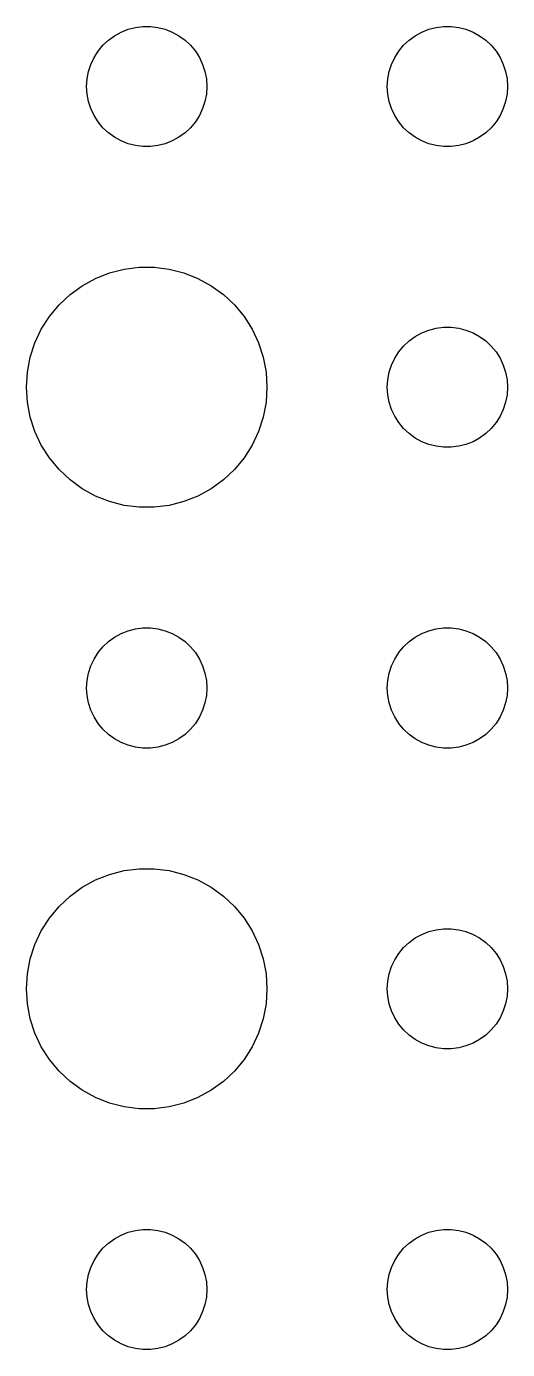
# Model space of a CAD drawing. Header units: metres. Extents: x -157 to 157, y -157 to 157.
# Drawn here: x -3 to 9, y -114 to -81 of the extents above; entities that cross this region are included whole.
import ezdxf

# ---------------------------------------------------------------- set-up
doc = ezdxf.new("R2010")
doc.units = ezdxf.units.M

msp = doc.modelspace()

# ---------------------------------------------------------------- linework, layer by layer
for p, q in [((-0.80373, -81.2335), (-0.63866, -81.1428)), ((-0.63866, -81.1428), (-0.46352, -81.0734)), ((-0.46352, -81.0734), (-0.28107, -81.0266)), ((-0.28107, -81.0266), (-0.09418, -81.003)), ((-0.09418, -81.003), (0.09418, -81.003)), ((0.09418, -81.003), (0.28107, -81.0266)), ((0.28107, -81.0266), (0.46352, -81.0734)), ((0.46352, -81.0734), (0.63866, -81.1428)), ((0.63866, -81.1428), (0.80373, -81.2335)), ((6.69626, -81.2335), (6.86133, -81.1428)), ((6.86133, -81.1428), (7.03647, -81.0734)), ((7.03647, -81.0734), (7.21892, -81.0266)), ((7.21892, -81.0266), (7.40581, -81.003)), ((7.40581, -81.003), (7.59418, -81.003)), ((7.59418, -81.003), (7.78107, -81.0266)), ((7.78107, -81.0266), (7.96352, -81.0734)), ((7.96352, -81.0734), (8.13866, -81.1428)), ((8.13866, -81.1428), (8.30373, -81.2335)), ((-1.21352, -81.6183), (-1.09344, -81.4732)), ((-1.09344, -81.4732), (-0.95613, -81.3442)), ((-0.95613, -81.3442), (-0.80373, -81.2335)), ((0.80373, -81.2335), (0.95613, -81.3442)), ((0.95613, -81.3442), (1.09344, -81.4732)), ((1.09344, -81.4732), (1.21352, -81.6183)), ((6.28647, -81.6183), (6.40654, -81.4732)), ((6.40654, -81.4732), (6.54385, -81.3442)), ((6.54385, -81.3442), (6.69626, -81.2335)), ((8.30373, -81.2335), (8.45613, -81.3442)), ((8.45613, -81.3442), (8.59344, -81.4732)), ((8.59344, -81.4732), (8.71352, -81.6183)), ((-1.39465, -81.9478), (-1.31445, -81.7774)), ((-1.31445, -81.7774), (-1.21352, -81.6183)), ((1.21352, -81.6183), (1.31445, -81.7774)), ((1.31445, -81.7774), (1.39465, -81.9478)), ((6.10533, -81.9478), (6.18553, -81.7774)), ((6.18553, -81.7774), (6.28647, -81.6183)), ((8.71352, -81.6183), (8.81445, -81.7774)), ((8.81445, -81.7774), (8.89465, -81.9478)), ((-1.48816, -82.312), (-1.45287, -82.127)), ((-1.45287, -82.127), (-1.39465, -81.9478)), ((1.39465, -81.9478), (1.45287, -82.127)), ((1.45287, -82.127), (1.48816, -82.312)), ((6.01183, -82.312), (6.04712, -82.127)), ((6.04712, -82.127), (6.10533, -81.9478)), ((8.89465, -81.9478), (8.95287, -82.127)), ((8.95287, -82.127), (8.98816, -82.312)), ((-1.5, -82.5), (-1.48816, -82.312)), ((1.48816, -82.312), (1.5, -82.5)), ((6, -82.5), (6.01183, -82.312)), ((8.98816, -82.312), (9, -82.5)), ((-1.48816, -82.688), (-1.5, -82.5)), ((-1.45287, -82.873), (-1.48816, -82.688)), ((1.48816, -82.688), (1.45287, -82.873)), ((1.5, -82.5), (1.48816, -82.688)), ((6.01183, -82.688), (6, -82.5)), ((6.04712, -82.873), (6.01183, -82.688)), ((8.98816, -82.688), (8.95287, -82.873)), ((9, -82.5), (8.98816, -82.688)), ((-1.39465, -83.0522), (-1.45287, -82.873)), ((-1.31445, -83.2226), (-1.39465, -83.0522)), ((1.39465, -83.0522), (1.31445, -83.2226)), ((1.45287, -82.873), (1.39465, -83.0522)), ((6.10533, -83.0522), (6.04712, -82.873)), ((6.18553, -83.2226), (6.10533, -83.0522)), ((8.89465, -83.0522), (8.81445, -83.2226)), ((8.95287, -82.873), (8.89465, -83.0522)), ((-1.21352, -83.3817), (-1.31445, -83.2226)), ((-1.09344, -83.5268), (-1.21352, -83.3817)), ((1.21352, -83.3817), (1.09344, -83.5268)), ((1.31445, -83.2226), (1.21352, -83.3817)), ((6.28647, -83.3817), (6.18553, -83.2226)), ((6.40654, -83.5268), (6.28647, -83.3817)), ((8.71352, -83.3817), (8.59344, -83.5268)), ((8.81445, -83.2226), (8.71352, -83.3817)), ((-0.95613, -83.6558), (-1.09344, -83.5268)), ((-0.80373, -83.7665), (-0.95613, -83.6558)), ((-0.63866, -83.8572), (-0.80373, -83.7665)), ((0.80373, -83.7665), (0.63866, -83.8572)), ((0.95613, -83.6558), (0.80373, -83.7665)), ((1.09344, -83.5268), (0.95613, -83.6558)), ((6.54385, -83.6558), (6.40654, -83.5268)), ((6.69626, -83.7665), (6.54385, -83.6558)), ((6.86133, -83.8572), (6.69626, -83.7665)), ((8.30373, -83.7665), (8.13866, -83.8572)), ((8.45613, -83.6558), (8.30373, -83.7665)), ((8.59344, -83.5268), (8.45613, -83.6558)), ((-0.46352, -83.9266), (-0.63866, -83.8572)), ((-0.28107, -83.9734), (-0.46352, -83.9266)), ((-0.09418, -83.997), (-0.28107, -83.9734)), ((0.09418, -83.997), (-0.09418, -83.997)), ((0.28107, -83.9734), (0.09418, -83.997)), ((0.46352, -83.9266), (0.28107, -83.9734)), ((0.63866, -83.8572), (0.46352, -83.9266)), ((7.03647, -83.9266), (6.86133, -83.8572)), ((7.21892, -83.9734), (7.03647, -83.9266)), ((7.40581, -83.997), (7.21892, -83.9734)), ((7.59418, -83.997), (7.40581, -83.997)), ((7.78107, -83.9734), (7.59418, -83.997)), ((7.96352, -83.9266), (7.78107, -83.9734)), ((8.13866, -83.8572), (7.96352, -83.9266)), ((-0.92705, -87.1468), (-0.56213, -87.0531)), ((-0.56213, -87.0531), (-0.18837, -87.0059)), ((-0.18837, -87.0059), (0.18837, -87.0059)), ((0.18837, -87.0059), (0.56213, -87.0531)), ((0.56213, -87.0531), (0.92705, -87.1468)), ((-1.60747, -87.467), (-1.27733, -87.2855)), ((-1.27733, -87.2855), (-0.92705, -87.1468)), ((0.92705, -87.1468), (1.27733, -87.2855)), ((1.27733, -87.2855), (1.60747, -87.467)), ((-2.1869, -87.9464), (-1.91226, -87.6885)), ((-1.91226, -87.6885), (-1.60747, -87.467)), ((1.60747, -87.467), (1.91226, -87.6885)), ((1.91226, -87.6885), (2.1869, -87.9464)), ((-2.42705, -88.2366), (-2.1869, -87.9464)), ((2.1869, -87.9464), (2.42705, -88.2366)), ((-2.62891, -88.5547), (-2.42705, -88.2366)), ((2.42705, -88.2366), (2.62891, -88.5547)), ((-2.78932, -88.8956), (-2.62891, -88.5547)), ((2.62891, -88.5547), (2.78932, -88.8956)), ((6.54385, -88.8442), (6.69626, -88.7335)), ((6.69626, -88.7335), (6.86133, -88.6428)), ((6.86133, -88.6428), (7.03647, -88.5734)), ((7.03647, -88.5734), (7.21892, -88.5266)), ((7.21892, -88.5266), (7.40581, -88.503)), ((7.40581, -88.503), (7.59418, -88.503)), ((7.59418, -88.503), (7.78107, -88.5266)), ((7.78107, -88.5266), (7.96352, -88.5734)), ((7.96352, -88.5734), (8.13866, -88.6428)), ((8.13866, -88.6428), (8.30373, -88.7335)), ((8.30373, -88.7335), (8.45613, -88.8442)), ((-2.90575, -89.2539), (-2.78932, -88.8956)), ((2.78932, -88.8956), (2.90575, -89.2539)), ((6.28647, -89.1183), (6.40654, -88.9732)), ((6.40654, -88.9732), (6.54385, -88.8442)), ((8.45613, -88.8442), (8.59344, -88.9732)), ((8.59344, -88.9732), (8.71352, -89.1183)), ((-2.97633, -89.624), (-2.90575, -89.2539)), ((2.90575, -89.2539), (2.97633, -89.624)), ((6.10533, -89.4478), (6.18553, -89.2774)), ((6.18553, -89.2774), (6.28647, -89.1183)), ((8.71352, -89.1183), (8.81445, -89.2774)), ((8.81445, -89.2774), (8.89465, -89.4478)), ((-3, -90), (-2.97633, -89.624)), ((2.97633, -89.624), (3, -90)), ((6.01183, -89.812), (6.04712, -89.627)), ((6.04712, -89.627), (6.10533, -89.4478)), ((8.89465, -89.4478), (8.95287, -89.627)), ((8.95287, -89.627), (8.98816, -89.812)), ((-2.97633, -90.376), (-3, -90)), ((3, -90), (2.97633, -90.376)), ((6, -90), (6.01183, -89.812)), ((6.01183, -90.188), (6, -90)), ((8.98816, -89.812), (9, -90)), ((9, -90), (8.98816, -90.188)), ((-2.90575, -90.7461), (-2.97633, -90.376)), ((2.97633, -90.376), (2.90575, -90.7461)), ((6.04712, -90.373), (6.01183, -90.188)), ((6.10533, -90.5522), (6.04712, -90.373)), ((8.95287, -90.373), (8.89465, -90.5522)), ((8.98816, -90.188), (8.95287, -90.373)), ((6.18553, -90.7226), (6.10533, -90.5522)), ((6.28647, -90.8817), (6.18553, -90.7226)), ((8.81445, -90.7226), (8.71352, -90.8817)), ((8.89465, -90.5522), (8.81445, -90.7226)), ((-2.78932, -91.1044), (-2.90575, -90.7461)), ((2.90575, -90.7461), (2.78932, -91.1044)), ((6.40654, -91.0268), (6.28647, -90.8817)), ((6.54385, -91.1558), (6.40654, -91.0268)), ((8.59344, -91.0268), (8.45613, -91.1558)), ((8.71352, -90.8817), (8.59344, -91.0268)), ((-2.62891, -91.4453), (-2.78932, -91.1044)), ((2.78932, -91.1044), (2.62891, -91.4453)), ((6.69626, -91.2665), (6.54385, -91.1558)), ((6.86133, -91.3572), (6.69626, -91.2665)), ((7.03647, -91.4266), (6.86133, -91.3572)), ((8.13866, -91.3572), (7.96352, -91.4266)), ((8.30373, -91.2665), (8.13866, -91.3572)), ((8.45613, -91.1558), (8.30373, -91.2665)), ((-2.42705, -91.7634), (-2.62891, -91.4453)), ((2.62891, -91.4453), (2.42705, -91.7634)), ((7.21892, -91.4734), (7.03647, -91.4266)), ((7.40581, -91.497), (7.21892, -91.4734)), ((7.59418, -91.497), (7.40581, -91.497)), ((7.78107, -91.4734), (7.59418, -91.497)), ((7.96352, -91.4266), (7.78107, -91.4734)), ((-2.1869, -92.0536), (-2.42705, -91.7634)), ((2.42705, -91.7634), (2.1869, -92.0536)), ((-1.91226, -92.3115), (-2.1869, -92.0536)), ((-1.60747, -92.533), (-1.91226, -92.3115)), ((1.91226, -92.3115), (1.60747, -92.533)), ((2.1869, -92.0536), (1.91226, -92.3115)), ((-1.27733, -92.7145), (-1.60747, -92.533)), ((1.60747, -92.533), (1.27733, -92.7145)), ((-0.92705, -92.8532), (-1.27733, -92.7145)), ((-0.56213, -92.9469), (-0.92705, -92.8532)), ((-0.18837, -92.9941), (-0.56213, -92.9469)), ((0.18837, -92.9941), (-0.18837, -92.9941)), ((0.56213, -92.9469), (0.18837, -92.9941)), ((0.92705, -92.8532), (0.56213, -92.9469)), ((1.27733, -92.7145), (0.92705, -92.8532)), ((-0.28107, -96.0266), (-0.09418, -96.003)), ((-0.09418, -96.003), (0.09418, -96.003)), ((0.09418, -96.003), (0.28107, -96.0266)), ((7.21892, -96.0266), (7.40581, -96.003)), ((7.40581, -96.003), (7.59418, -96.003)), ((7.59418, -96.003), (7.78107, -96.0266)), ((-0.95613, -96.3442), (-0.80373, -96.2335)), ((-0.80373, -96.2335), (-0.63866, -96.1428)), ((-0.63866, -96.1428), (-0.46352, -96.0734)), ((-0.46352, -96.0734), (-0.28107, -96.0266)), ((0.28107, -96.0266), (0.46352, -96.0734)), ((0.46352, -96.0734), (0.63866, -96.1428)), ((0.63866, -96.1428), (0.80373, -96.2335)), ((0.80373, -96.2335), (0.95613, -96.3442)), ((6.54385, -96.3442), (6.69626, -96.2335)), ((6.69626, -96.2335), (6.86133, -96.1428)), ((6.86133, -96.1428), (7.03647, -96.0734)), ((7.03647, -96.0734), (7.21892, -96.0266)), ((7.78107, -96.0266), (7.96352, -96.0734)), ((7.96352, -96.0734), (8.13866, -96.1428)), ((8.13866, -96.1428), (8.30373, -96.2335)), ((8.30373, -96.2335), (8.45613, -96.3442)), ((-1.31445, -96.7774), (-1.21352, -96.6183)), ((-1.21352, -96.6183), (-1.09344, -96.4732)), ((-1.09344, -96.4732), (-0.95613, -96.3442)), ((0.95613, -96.3442), (1.09344, -96.4732)), ((1.09344, -96.4732), (1.21352, -96.6183)), ((1.21352, -96.6183), (1.31445, -96.7774)), ((6.18553, -96.7774), (6.28647, -96.6183)), ((6.28647, -96.6183), (6.40654, -96.4732)), ((6.40654, -96.4732), (6.54385, -96.3442)), ((8.45613, -96.3442), (8.59344, -96.4732)), ((8.59344, -96.4732), (8.71352, -96.6183)), ((8.71352, -96.6183), (8.81445, -96.7774)), ((-1.45287, -97.127), (-1.39465, -96.9478)), ((-1.39465, -96.9478), (-1.31445, -96.7774)), ((1.31445, -96.7774), (1.39465, -96.9478)), ((1.39465, -96.9478), (1.45287, -97.127)), ((6.04712, -97.127), (6.10533, -96.9478)), ((6.10533, -96.9478), (6.18553, -96.7774)), ((8.81445, -96.7774), (8.89465, -96.9478)), ((8.89465, -96.9478), (8.95287, -97.127)), ((-1.5, -97.5), (-1.48816, -97.312)), ((-1.48816, -97.312), (-1.45287, -97.127)), ((1.45287, -97.127), (1.48816, -97.312)), ((1.48816, -97.312), (1.5, -97.5)), ((6, -97.5), (6.01183, -97.312)), ((6.01183, -97.312), (6.04712, -97.127)), ((8.95287, -97.127), (8.98816, -97.312)), ((8.98816, -97.312), (9, -97.5)), ((-1.48816, -97.688), (-1.5, -97.5)), ((1.5, -97.5), (1.48816, -97.688)), ((6.01183, -97.688), (6, -97.5)), ((9, -97.5), (8.98816, -97.688)), ((-1.45287, -97.873), (-1.48816, -97.688)), ((-1.39465, -98.0522), (-1.45287, -97.873)), ((1.45287, -97.873), (1.39465, -98.0522)), ((1.48816, -97.688), (1.45287, -97.873)), ((6.04712, -97.873), (6.01183, -97.688)), ((6.10533, -98.0522), (6.04712, -97.873)), ((8.95287, -97.873), (8.89465, -98.0522)), ((8.98816, -97.688), (8.95287, -97.873)), ((-1.31445, -98.2226), (-1.39465, -98.0522)), ((-1.21352, -98.3817), (-1.31445, -98.2226)), ((1.31445, -98.2226), (1.21352, -98.3817)), ((1.39465, -98.0522), (1.31445, -98.2226)), ((6.18553, -98.2226), (6.10533, -98.0522)), ((6.28647, -98.3817), (6.18553, -98.2226)), ((8.81445, -98.2226), (8.71352, -98.3817)), ((8.89465, -98.0522), (8.81445, -98.2226)), ((-1.09344, -98.5268), (-1.21352, -98.3817)), ((-0.95613, -98.6558), (-1.09344, -98.5268)), ((1.09344, -98.5268), (0.95613, -98.6558)), ((1.21352, -98.3817), (1.09344, -98.5268)), ((6.40654, -98.5268), (6.28647, -98.3817)), ((6.54385, -98.6558), (6.40654, -98.5268)), ((8.59344, -98.5268), (8.45613, -98.6558)), ((8.71352, -98.3817), (8.59344, -98.5268)), ((-0.80373, -98.7665), (-0.95613, -98.6558)), ((-0.63866, -98.8572), (-0.80373, -98.7665)), ((-0.46352, -98.9266), (-0.63866, -98.8572)), ((-0.28107, -98.9734), (-0.46352, -98.9266)), ((-0.09418, -98.997), (-0.28107, -98.9734)), ((0.28107, -98.9734), (0.09418, -98.997)), ((0.46352, -98.9266), (0.28107, -98.9734)), ((0.63866, -98.8572), (0.46352, -98.9266)), ((0.80373, -98.7665), (0.63866, -98.8572)), ((0.95613, -98.6558), (0.80373, -98.7665)), ((6.69626, -98.7665), (6.54385, -98.6558)), ((6.86133, -98.8572), (6.69626, -98.7665)), ((7.03647, -98.9266), (6.86133, -98.8572)), ((7.21892, -98.9734), (7.03647, -98.9266)), ((7.40581, -98.997), (7.21892, -98.9734)), ((7.78107, -98.9734), (7.59418, -98.997)), ((7.96352, -98.9266), (7.78107, -98.9734)), ((8.13866, -98.8572), (7.96352, -98.9266)), ((8.30373, -98.7665), (8.13866, -98.8572)), ((8.45613, -98.6558), (8.30373, -98.7665)), ((0.09418, -98.997), (-0.09418, -98.997)), ((7.59418, -98.997), (7.40581, -98.997)), ((-1.27733, -102.286), (-0.92705, -102.147)), ((-0.92705, -102.147), (-0.56213, -102.053)), ((-0.56213, -102.053), (-0.18837, -102.006)), ((-0.18837, -102.006), (0.18837, -102.006)), ((0.18837, -102.006), (0.56213, -102.053)), ((0.56213, -102.053), (0.92705, -102.147)), ((0.92705, -102.147), (1.27733, -102.286)), ((-1.91226, -102.688), (-1.60747, -102.467)), ((-1.60747, -102.467), (-1.27733, -102.286)), ((1.27733, -102.286), (1.60747, -102.467)), ((1.60747, -102.467), (1.91226, -102.688)), ((-2.1869, -102.946), (-1.91226, -102.688)), ((1.91226, -102.688), (2.1869, -102.946)), ((-2.62891, -103.555), (-2.42705, -103.237)), ((-2.42705, -103.237), (-2.1869, -102.946)), ((2.1869, -102.946), (2.42705, -103.237)), ((2.42705, -103.237), (2.62891, -103.555)), ((-2.78932, -103.896), (-2.62891, -103.555)), ((2.62891, -103.555), (2.78932, -103.896)), ((6.86133, -103.643), (7.03647, -103.573)), ((7.03647, -103.573), (7.21892, -103.527)), ((7.21892, -103.527), (7.40581, -103.503)), ((7.40581, -103.503), (7.59418, -103.503)), ((7.59418, -103.503), (7.78107, -103.527)), ((7.78107, -103.527), (7.96352, -103.573)), ((7.96352, -103.573), (8.13866, -103.643)), ((-2.90575, -104.254), (-2.78932, -103.896)), ((2.78932, -103.896), (2.90575, -104.254)), ((6.40654, -103.973), (6.54385, -103.844)), ((6.54385, -103.844), (6.69626, -103.734)), ((6.69626, -103.734), (6.86133, -103.643)), ((8.13866, -103.643), (8.30373, -103.734)), ((8.30373, -103.734), (8.45613, -103.844)), ((8.45613, -103.844), (8.59344, -103.973)), ((-2.97633, -104.624), (-2.90575, -104.254)), ((2.90575, -104.254), (2.97633, -104.624)), ((6.18553, -104.277), (6.28647, -104.118)), ((6.28647, -104.118), (6.40654, -103.973)), ((8.59344, -103.973), (8.71352, -104.118)), ((8.71352, -104.118), (8.81445, -104.277)), ((6.04712, -104.627), (6.10533, -104.448)), ((6.10533, -104.448), (6.18553, -104.277)), ((8.81445, -104.277), (8.89465, -104.448)), ((8.89465, -104.448), (8.95287, -104.627)), ((-3, -105), (-2.97633, -104.624)), ((2.97633, -104.624), (3, -105)), ((6, -105), (6.01183, -104.812)), ((6.01183, -104.812), (6.04712, -104.627)), ((8.95287, -104.627), (8.98816, -104.812)), ((8.98816, -104.812), (9, -105)), ((-2.97633, -105.376), (-3, -105)), ((3, -105), (2.97633, -105.376)), ((6.01183, -105.188), (6, -105)), ((6.04712, -105.373), (6.01183, -105.188)), ((8.98816, -105.188), (8.95287, -105.373)), ((9, -105), (8.98816, -105.188)), ((-2.90575, -105.746), (-2.97633, -105.376)), ((2.97633, -105.376), (2.90575, -105.746)), ((6.10533, -105.552), (6.04712, -105.373)), ((6.18553, -105.723), (6.10533, -105.552)), ((8.89465, -105.552), (8.81445, -105.723)), ((8.95287, -105.373), (8.89465, -105.552)), ((-2.78932, -106.104), (-2.90575, -105.746)), ((2.90575, -105.746), (2.78932, -106.104)), ((6.28647, -105.882), (6.18553, -105.723)), ((6.40654, -106.027), (6.28647, -105.882)), ((8.71352, -105.882), (8.59344, -106.027)), ((8.81445, -105.723), (8.71352, -105.882)), ((-2.62891, -106.445), (-2.78932, -106.104)), ((2.78932, -106.104), (2.62891, -106.445)), ((6.54385, -106.156), (6.40654, -106.027)), ((6.69626, -106.266), (6.54385, -106.156)), ((8.45613, -106.156), (8.30373, -106.266)), ((8.59344, -106.027), (8.45613, -106.156)), ((-2.42705, -106.763), (-2.62891, -106.445)), ((2.62891, -106.445), (2.42705, -106.763)), ((6.86133, -106.357), (6.69626, -106.266)), ((7.03647, -106.427), (6.86133, -106.357)), ((7.21892, -106.473), (7.03647, -106.427)), ((7.40581, -106.497), (7.21892, -106.473)), ((7.59418, -106.497), (7.40581, -106.497)), ((7.78107, -106.473), (7.59418, -106.497)), ((7.96352, -106.427), (7.78107, -106.473)), ((8.13866, -106.357), (7.96352, -106.427)), ((8.30373, -106.266), (8.13866, -106.357)), ((-2.1869, -107.054), (-2.42705, -106.763)), ((2.42705, -106.763), (2.1869, -107.054)), ((-1.91226, -107.312), (-2.1869, -107.054)), ((2.1869, -107.054), (1.91226, -107.312)), ((-1.60747, -107.533), (-1.91226, -107.312)), ((-1.27733, -107.714), (-1.60747, -107.533)), ((1.60747, -107.533), (1.27733, -107.714)), ((1.91226, -107.312), (1.60747, -107.533)), ((-0.92705, -107.853), (-1.27733, -107.714)), ((-0.56213, -107.947), (-0.92705, -107.853)), ((0.92705, -107.853), (0.56213, -107.947)), ((1.27733, -107.714), (0.92705, -107.853)), ((-0.18837, -107.994), (-0.56213, -107.947)), ((0.18837, -107.994), (-0.18837, -107.994)), ((0.56213, -107.947), (0.18837, -107.994)), ((-0.80373, -111.234), (-0.63866, -111.143)), ((-0.63866, -111.143), (-0.46352, -111.073)), ((-0.46352, -111.073), (-0.28107, -111.027)), ((-0.28107, -111.027), (-0.09418, -111.003)), ((-0.09418, -111.003), (0.09418, -111.003)), ((0.09418, -111.003), (0.28107, -111.027)), ((0.28107, -111.027), (0.46352, -111.073)), ((0.46352, -111.073), (0.63866, -111.143)), ((0.63866, -111.143), (0.80373, -111.234)), ((6.69626, -111.234), (6.86133, -111.143)), ((6.86133, -111.143), (7.03647, -111.073)), ((7.03647, -111.073), (7.21892, -111.027)), ((7.21892, -111.027), (7.40581, -111.003)), ((7.40581, -111.003), (7.59418, -111.003)), ((7.59418, -111.003), (7.78107, -111.027)), ((7.78107, -111.027), (7.96352, -111.073)), ((7.96352, -111.073), (8.13866, -111.143)), ((8.13866, -111.143), (8.30373, -111.234)), ((-1.21352, -111.618), (-1.09344, -111.473)), ((-1.09344, -111.473), (-0.95613, -111.344)), ((-0.95613, -111.344), (-0.80373, -111.234)), ((0.80373, -111.234), (0.95613, -111.344)), ((0.95613, -111.344), (1.09344, -111.473)), ((1.09344, -111.473), (1.21352, -111.618)), ((6.28647, -111.618), (6.40654, -111.473)), ((6.40654, -111.473), (6.54385, -111.344)), ((6.54385, -111.344), (6.69626, -111.234)), ((8.30373, -111.234), (8.45613, -111.344)), ((8.45613, -111.344), (8.59344, -111.473)), ((8.59344, -111.473), (8.71352, -111.618)), ((-1.39465, -111.948), (-1.31445, -111.777)), ((-1.31445, -111.777), (-1.21352, -111.618)), ((1.21352, -111.618), (1.31445, -111.777)), ((1.31445, -111.777), (1.39465, -111.948)), ((6.10533, -111.948), (6.18553, -111.777)), ((6.18553, -111.777), (6.28647, -111.618)), ((8.71352, -111.618), (8.81445, -111.777)), ((8.81445, -111.777), (8.89465, -111.948)), ((-1.48816, -112.312), (-1.45287, -112.127)), ((-1.45287, -112.127), (-1.39465, -111.948)), ((1.39465, -111.948), (1.45287, -112.127)), ((1.45287, -112.127), (1.48816, -112.312)), ((6.01183, -112.312), (6.04712, -112.127)), ((6.04712, -112.127), (6.10533, -111.948)), ((8.89465, -111.948), (8.95287, -112.127)), ((8.95287, -112.127), (8.98816, -112.312)), ((-1.5, -112.5), (-1.48816, -112.312)), ((-1.48816, -112.688), (-1.5, -112.5)), ((1.48816, -112.312), (1.5, -112.5)), ((1.5, -112.5), (1.48816, -112.688)), ((6, -112.5), (6.01183, -112.312)), ((6.01183, -112.688), (6, -112.5)), ((8.98816, -112.312), (9, -112.5)), ((9, -112.5), (8.98816, -112.688)), ((-1.45287, -112.873), (-1.48816, -112.688)), ((1.48816, -112.688), (1.45287, -112.873)), ((6.04712, -112.873), (6.01183, -112.688)), ((8.98816, -112.688), (8.95287, -112.873)), ((-1.39465, -113.052), (-1.45287, -112.873)), ((-1.31445, -113.223), (-1.39465, -113.052)), ((1.39465, -113.052), (1.31445, -113.223)), ((1.45287, -112.873), (1.39465, -113.052)), ((6.10533, -113.052), (6.04712, -112.873)), ((6.18553, -113.223), (6.10533, -113.052)), ((8.89465, -113.052), (8.81445, -113.223)), ((8.95287, -112.873), (8.89465, -113.052)), ((-1.21352, -113.382), (-1.31445, -113.223)), ((-1.09344, -113.527), (-1.21352, -113.382)), ((1.21352, -113.382), (1.09344, -113.527)), ((1.31445, -113.223), (1.21352, -113.382)), ((6.28647, -113.382), (6.18553, -113.223)), ((6.40654, -113.527), (6.28647, -113.382)), ((8.71352, -113.382), (8.59344, -113.527)), ((8.81445, -113.223), (8.71352, -113.382)), ((-0.95613, -113.656), (-1.09344, -113.527)), ((-0.80373, -113.766), (-0.95613, -113.656)), ((-0.63866, -113.857), (-0.80373, -113.766)), ((0.80373, -113.766), (0.63866, -113.857)), ((0.95613, -113.656), (0.80373, -113.766)), ((1.09344, -113.527), (0.95613, -113.656)), ((6.54385, -113.656), (6.40654, -113.527)), ((6.69626, -113.766), (6.54385, -113.656)), ((6.86133, -113.857), (6.69626, -113.766)), ((8.30373, -113.766), (8.13866, -113.857)), ((8.45613, -113.656), (8.30373, -113.766)), ((8.59344, -113.527), (8.45613, -113.656)), ((-0.46352, -113.927), (-0.63866, -113.857)), ((-0.28107, -113.973), (-0.46352, -113.927)), ((-0.09418, -113.997), (-0.28107, -113.973)), ((0.09418, -113.997), (-0.09418, -113.997)), ((0.28107, -113.973), (0.09418, -113.997)), ((0.46352, -113.927), (0.28107, -113.973)), ((0.63866, -113.857), (0.46352, -113.927)), ((7.03647, -113.927), (6.86133, -113.857)), ((7.21892, -113.973), (7.03647, -113.927)), ((7.40581, -113.997), (7.21892, -113.973)), ((7.59418, -113.997), (7.40581, -113.997)), ((7.78107, -113.973), (7.59418, -113.997)), ((7.96352, -113.927), (7.78107, -113.973)), ((8.13866, -113.857), (7.96352, -113.927))]:
    msp.add_line(p, q)

doc.saveas('drawing.dxf')
